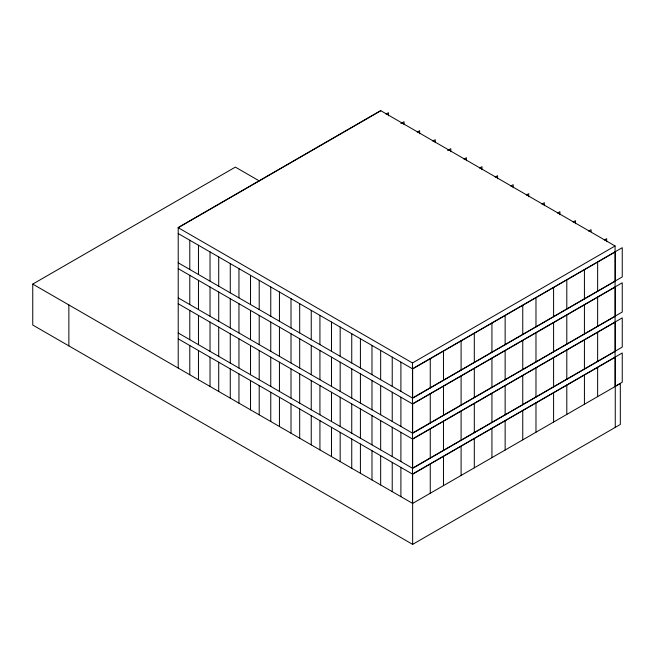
<?xml version="1.0" encoding="UTF-8"?>
<svg xmlns="http://www.w3.org/2000/svg" width="655" height="655" viewBox="0 0 655 655"><rect width="100%" height="100%" fill="white"/><g stroke="black" fill="none" stroke-linecap="round" stroke-linejoin="round"><path stroke-width="0.98" d="M32.75 284.098L412.642 503.425L620.318 383.527L620.318 424.465L412.642 544.37L32.75 325.036L32.75 284.098L235.358 167.115L259.274 180.919M380.833 110.736L178.217 227.711L178.217 368.085M386.073 114.093L388.464 112.709L388.464 115.739M400.86 123.549L404.045 121.707L404.045 124.737M417.243 132.089L419.634 130.705L419.634 133.735M432.832 141.087L435.223 139.703L435.223 142.733M447.619 150.544L450.804 148.701L450.804 151.731M464.002 159.083L466.393 157.699L466.393 160.729M479.591 168.081L481.982 166.697L481.982 169.727M495.172 177.079L497.563 175.696L497.563 178.725M510.761 186.077L513.152 184.694L513.152 187.723M526.35 195.075L528.732 193.7L528.732 196.721M541.931 204.073L544.321 202.698L544.321 205.719M557.52 213.072L559.91 211.696L559.91 214.717M573.1 222.07L575.491 220.694L575.491 223.715M588.689 231.068L591.08 229.692L591.08 231.706M604.278 240.066L606.661 238.69L606.661 241.711M615.086 245.977L380.661 110.63L178.045 227.604L412.47 362.952L615.086 245.977L615.086 386.352L622.25 382.209L622.25 352.963L412.47 474.081M412.47 403.898L622.25 282.78L622.25 312.026L412.47 433.135L178.217 297.894M412.642 403.996L615.258 287.021L615.258 316.267L412.642 433.242L412.642 403.996L178.217 268.648M412.47 438.989L622.25 317.872L622.25 347.117L412.47 468.235L178.217 332.986M412.642 439.087L615.258 322.113L615.258 351.358L412.642 468.333L412.642 439.087L178.217 303.748M178.217 338.84L412.642 474.179L615.258 357.204L615.258 427.396M178.217 233.557L412.47 368.798L622.25 247.688L622.25 276.934L412.47 398.043L178.217 262.802M597.638 262.098L597.638 291.344M597.638 297.19L597.638 326.436M597.638 332.281L597.638 361.527M597.638 367.373L597.638 396.619M584.424 269.729L584.424 298.967M584.424 304.821L584.424 334.066M584.424 339.912L584.424 369.158M584.424 375.004L584.424 404.25M566.804 279.898L566.804 309.144M566.804 314.99L566.804 344.235M566.804 350.081L566.804 379.327M566.804 385.181L566.804 414.418M553.59 287.529L553.59 316.774M553.59 322.62L553.59 351.866M553.59 357.712L553.59 386.958M553.59 392.803L553.59 422.049M535.978 297.697L535.978 326.943M535.978 332.789L535.978 362.035M535.978 367.881L535.978 397.127M535.978 402.981L535.978 432.226M522.755 305.328L522.755 334.574M522.755 340.42L522.755 369.666M522.755 375.511L522.755 404.757M522.755 410.611L522.755 439.849M505.144 315.497L505.144 344.743M505.144 350.589L505.144 379.834M505.144 385.689L505.144 414.926M505.144 420.78L505.144 450.026M491.93 323.128L491.93 352.374M491.93 358.219L491.93 387.465M491.93 393.319L491.93 422.557M491.93 428.411L491.93 457.657M474.31 333.297L474.31 362.543M474.31 368.397L474.31 397.634M474.31 403.488L474.31 432.734M474.31 438.58L474.31 467.826M461.095 340.927L461.095 370.173M461.095 376.019L461.095 405.265M461.095 411.119L461.095 440.365M461.095 446.211L461.095 475.456M443.476 351.096L443.476 380.342M443.476 386.196L443.476 415.442M443.476 421.288L443.476 450.534M443.476 456.379L443.476 485.625M430.261 358.727L430.261 387.973M430.261 393.827L430.261 423.065M430.261 428.919L430.261 458.164M430.261 464.01L430.261 493.256M412.642 474.179L412.642 544.37M412.47 362.952L412.47 503.327M400.901 362.125L400.901 391.371M400.901 397.217L400.901 426.462M400.901 432.308L400.901 461.554M400.901 467.4L400.901 496.646M392.23 357.114L392.23 386.36M392.23 392.206L392.23 421.452M392.23 427.297L392.23 456.543M392.23 462.397L392.23 491.635M380.661 350.433L380.661 379.679M380.661 385.525L380.661 414.771M380.661 420.625L380.661 449.862M380.661 455.716L380.661 484.962M371.983 345.422L371.983 374.668M371.983 380.522L371.983 409.76M371.983 415.614L371.983 444.86M371.983 450.706L371.983 479.951M360.414 338.75L360.414 367.995M360.414 373.841L360.414 403.087M360.414 408.933L360.414 438.179M360.414 444.025L360.414 473.27M351.743 333.739L351.743 362.985M351.743 368.831L351.743 398.076M351.743 403.922L351.743 433.168M351.743 439.014L351.743 468.259M340.174 327.058L340.174 356.304M340.174 362.149L340.174 391.395M340.174 397.249L340.174 426.487M340.174 432.341L340.174 461.587M331.495 322.047L331.495 351.293M331.495 357.147L331.495 386.385M331.495 392.239L331.495 421.484M331.495 427.33L331.495 456.576M319.927 315.374L319.927 344.62M319.927 350.466L319.927 379.712M319.927 385.558L319.927 414.803M319.927 420.649L319.927 449.895M311.248 310.364L311.248 339.609M311.248 345.455L311.248 374.701M311.248 380.547L311.248 409.793M311.248 415.638L311.248 444.884M299.687 303.683L299.687 332.928M299.687 338.774L299.687 368.02M299.687 373.874L299.687 403.112M299.687 408.966L299.687 438.211M291.008 298.672L291.008 327.918M291.008 333.772L291.008 363.009M291.008 368.863L291.008 398.109M291.008 403.955L291.008 433.201M279.439 291.999L279.439 321.245M279.439 327.091L279.439 356.336M279.439 362.182L279.439 391.428M279.439 397.274L279.439 426.52M270.761 286.988L270.761 316.234M270.761 322.08L270.761 351.326M270.761 357.171L270.761 386.417M270.761 392.263L270.761 421.509M259.2 280.307L259.2 309.553M259.2 315.399L259.2 344.645M259.2 350.499L259.2 379.736M259.2 385.59L259.2 414.836M250.521 275.296L250.521 304.542M250.521 310.388L250.521 339.634M250.521 345.488L250.521 374.734M250.521 380.58L250.521 409.825M238.952 268.624L238.952 297.861M238.952 303.715L238.952 332.961M238.952 338.807L238.952 368.053M238.952 373.899L238.952 403.144M230.273 263.613L230.273 292.859M230.273 298.705L230.273 327.95M230.273 333.796L230.273 363.042M230.273 368.888L230.273 398.134M218.713 256.932L218.713 286.178M218.713 292.024L218.713 321.269M218.713 327.123L218.713 356.361M218.713 362.215L218.713 391.461M210.034 251.921L210.034 281.167M210.034 287.013L210.034 316.259M210.034 322.113L210.034 351.358M210.034 357.204L210.034 386.45M198.465 245.248L198.465 274.486M198.465 280.34L198.465 309.586M198.465 315.432L198.465 344.677M198.465 350.523L198.465 379.769M189.786 240.238L189.786 269.483M189.786 275.329L189.786 304.575M189.786 310.421L189.786 339.667M189.786 345.512L189.786 374.758M68.865 304.952L68.865 345.889M615.258 251.921L412.642 368.904L412.642 398.142L615.258 281.167L615.258 251.921"/></g></svg>
